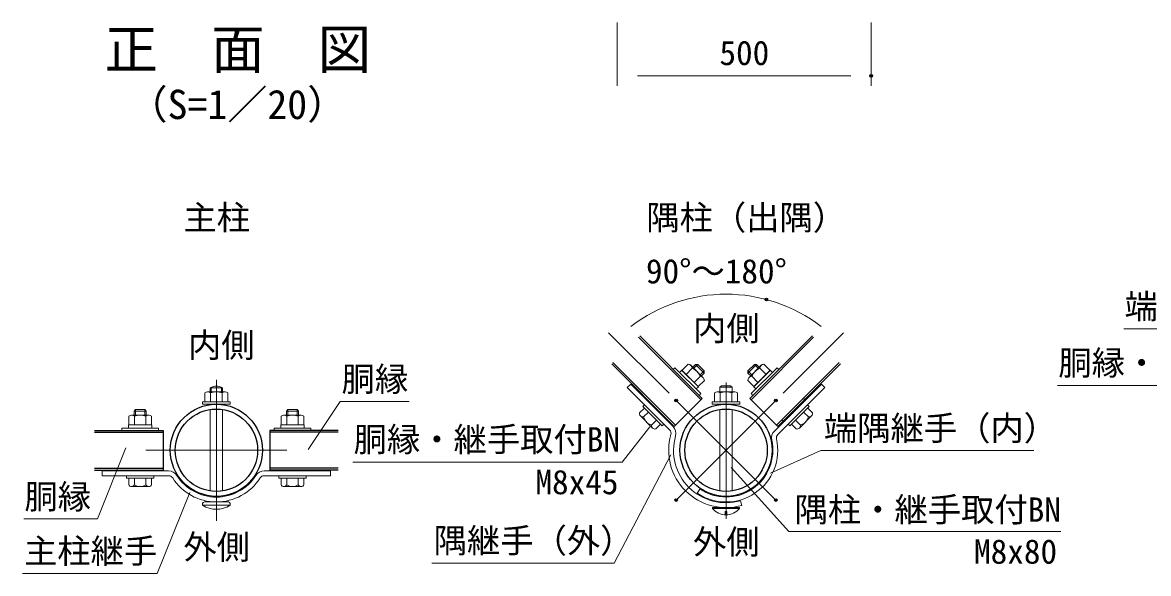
# Model space of a CAD drawing. Units: millimetres, scale not verified. Extents: x -4200 to 4200, y -2970 to 2970.
# Drawn here: x -2868 to -651, y -1613 to -528 of the extents above; entities that cross this region are included whole.
import ezdxf
from ezdxf.enums import TextEntityAlignment as Align

# ---------------------------------------------------------------- set-up
doc = ezdxf.new("R2010")
doc.units = ezdxf.units.MM
doc.header["$LTSCALE"] = 10
doc.header["$PDMODE"] = 32
doc.header["$PDSIZE"] = 5
doc.linetypes.add('USER1', pattern=[50.8, 31.75, -6.35, 6.35, -6.35])
for name, color, linetype, lineweight in [('0-0_D-BMK', 2, 'USER1', 13), ('0-1_D-TTL-TXT', 7, 'Continuous', 25), ('0-2_D-STR-TXT', 7, 'Continuous', 13), ('0-3_D-STR-DIM', 7, 'Continuous', 13), ('0-4_D-STR1', 1, 'Continuous', 25), ('0-5_D-STR3', 3, 'Continuous', 13), ('0-8_Defpoints', 8, 'Continuous', 25)]:
    doc.layers.add(name, color=color, linetype=linetype, lineweight=lineweight)
doc.styles.add('ＭＳ ゴシック', font='')
doc.styles.get('ＭＳ ゴシック').set_extended_font_data('MS Gothic')

msp = doc.modelspace()

# ---------------------------------------------------------------- linework, layer by layer
at = {"layer": '0-0_D-BMK'}
for p, q in [((-2486.62, -1231.29), (-2486.62, -1508.8)), ((-1482.89, -1236.39), (-1482.89, -1504.89)), ((-1581, -1271.92), (-1384.77, -1468.15)), ((-1384.77, -1271.92), (-1581, -1468.15)), ((-2625.38, -1370.05), (-2347.87, -1370.05))]:
    msp.add_line(p, q, dxfattribs=at)
at = {"layer": '0-2_D-STR-TXT'}
for p, q in [((-699.64, -1130.9), (-277.65, -1130.9)), ((-829.76, -1242.78), (-299.23, -1242.78)), ((-2242.58, -1273.82), (-2305.95, -1368.27)), ((-2242.58, -1273.82), (-2106.66, -1273.82)), ((-1687.11, -1393.43), (-1632.7, -1324.01)), ((-2720.7, -1504.8), (-2664.7, -1365.25)), ((-1296.31, -1370.81), (-1395.44, -1415.23)), ((-1296.31, -1370.81), (-876.86, -1370.81)), ((-2217.64, -1393.43), (-1687.11, -1393.43)), ((-1703.29, -1592.2), (-1591.68, -1378.73)), ((-1359.45, -1530.29), (-1472.92, -1403.78)), ((-2603.16, -1612.73), (-2538.66, -1453.02)), ((-2866.12, -1504.8), (-2720.7, -1504.8)), ((-1359.45, -1530.29), (-823.31, -1530.29)), ((-2062.28, -1592.2), (-1703.29, -1592.2)), ((-2603.16, -1612.73), (-2868.4, -1612.73))]:
    msp.add_line(p, q, dxfattribs=at)
at = {"layer": '0-3_D-STR-DIM'}
for p, q in [((-1697.01, -527.55), (-1697.01, -652.55)), ((-1197.01, -527.55), (-1197.01, -652.55)), ((-1657.01, -632.55), (-1237.01, -632.55)), ((-1595.14, -1257.78), (-1714.4, -1138.52)), ((-1370.63, -1257.78), (-1251.37, -1138.52))]:
    msp.add_line(p, q, dxfattribs=at)
msp.add_arc((-1482.89, -1370.04), 307.41, 52.46058, 127.53942, dxfattribs=at)
at = {"layer": '0-4_D-STR1'}
for p, q in [((-1655.45, -1147.41), (-1532.1, -1270.76)), ((-1652.9, -1144.87), (-1529.56, -1268.21)), ((-1312.87, -1144.87), (-1436.22, -1268.21)), ((-1310.33, -1147.41), (-1433.67, -1270.76)), ((-1708.06, -1200.02), (-1584.71, -1323.37)), ((-1705.51, -1197.48), (-1582.16, -1320.82)), ((-1260.26, -1197.48), (-1383.61, -1320.82)), ((-1257.72, -1200.02), (-1381.06, -1323.37)), ((-1529.56, -1268.21), (-1584.71, -1323.37)), ((-1436.22, -1268.21), (-1381.06, -1323.37)), ((-1330.58, -1267.79), (-1328.03, -1270.34)), ((-1373, -1310.22), (-1370.46, -1312.76)), ((-2726.31, -1331.05), (-2591.62, -1331.05)), ((-2726.31, -1334.65), (-2591.62, -1334.65)), ((-2591.62, -1331.05), (-2591.62, -1409.05)), ((-2246.94, -1331.05), (-2381.62, -1331.05)), ((-2381.62, -1331.05), (-2381.62, -1409.05)), ((-2246.94, -1334.65), (-2381.62, -1334.65)), ((-2726.31, -1405.45), (-2591.62, -1405.45)), ((-2726.31, -1409.05), (-2591.62, -1409.05)), ((-2246.94, -1405.45), (-2381.62, -1405.45)), ((-2246.94, -1409.05), (-2381.62, -1409.05))]:
    msp.add_line(p, q, dxfattribs=at)
for centre, radius in [((-2486.62, -1370.05), 90.75), ((-1482.89, -1370.04), 90.75), ((-2486.62, -1370.05), 81.15), ((-1482.89, -1370.04), 81.15)]:
    msp.add_circle(centre, radius, dxfattribs=at)
at = {"layer": '0-5_D-STR3'}
for p, q in [((-1586.83, -1210.94), (-1583.44, -1207.54)), ((-1586.83, -1210.94), (-1583.44, -1207.54)), ((-1586.83, -1210.94), (-1535.92, -1261.85)), ((-1583.44, -1207.54), (-1532.53, -1258.46)), ((-1574.32, -1216.67), (-1570.07, -1212.42)), ((-1570.07, -1212.42), (-1537.41, -1245.09)), ((-1569.65, -1212.85), (-1557.35, -1200.54)), ((-1537.83, -1244.67), (-1569.65, -1212.85)), ((-1561.69, -1220.8), (-1549.39, -1208.5)), ((-1527.69, -1227.23), (-1552.18, -1202.74)), ((-1548.44, -1206.48), (-1542.92, -1200.97)), ((-1546.31, -1208.61), (-1538.68, -1200.97)), ((-1525.95, -1213.7), (-1538.68, -1200.97)), ((-1533.59, -1221.33), (-1525.95, -1213.7)), ((-1531.47, -1223.45), (-1525.95, -1217.94)), ((-1525.95, -1217.94), (-1525.95, -1213.7)), ((-1427.1, -1200.97), (-1439.82, -1213.7)), ((-1432.19, -1221.33), (-1439.82, -1213.7)), ((-1434.31, -1223.45), (-1439.82, -1217.94)), ((-1413.57, -1202.71), (-1438.06, -1227.2)), ((-1433.25, -1258.46), (-1382.34, -1207.54)), ((-1429.85, -1261.85), (-1378.94, -1210.94)), ((-1428.37, -1245.09), (-1395.7, -1212.42)), ((-1396.13, -1212.85), (-1427.94, -1244.67)), ((-1419.46, -1208.61), (-1427.1, -1200.97)), ((-1422.85, -1200.97), (-1427.1, -1200.97)), ((-1417.34, -1206.48), (-1422.85, -1200.97)), ((-1404.08, -1220.8), (-1416.38, -1208.5)), ((-1396.13, -1212.85), (-1408.43, -1200.54)), ((-1391.46, -1216.67), (-1395.7, -1212.42)), ((-1378.94, -1210.94), (-1382.34, -1207.54)), ((-1378.94, -1210.94), (-1382.34, -1207.54)), ((-1670.62, -1239.58), (-1677.41, -1246.36)), ((-1587.2, -1323), (-1670.62, -1239.58)), ((-1545.78, -1236.71), (-1533.48, -1224.41)), ((-1537.83, -1244.67), (-1525.53, -1232.36)), ((-1427.94, -1244.67), (-1440.25, -1232.36)), ((-1419.99, -1236.71), (-1432.29, -1224.41)), ((-1387.7, -1332.13), (-1295.15, -1239.58)), ((-1288.36, -1246.36), (-1295.15, -1239.58)), ((-2509.12, -1274.5), (-2509.12, -1257.1)), ((-2503.96, -1255), (-2469.32, -1255)), ((-2498.62, -1255), (-2498.62, -1246.9)), ((-2498.62, -1246.9), (-2474.62, -1246.9)), ((-2497.87, -1274.5), (-2497.87, -1257.1)), ((-2496.59, -1255), (-2496.59, -1245.92)), ((-2476.65, -1255), (-2476.65, -1245.92)), ((-2475.37, -1274.5), (-2475.37, -1257.1)), ((-2474.62, -1255), (-2474.62, -1246.9)), ((-2464.12, -1274.5), (-2464.12, -1257.1)), ((-1593.99, -1329.79), (-1677.41, -1246.36)), ((-1541.65, -1249.33), (-1537.41, -1245.09)), ((-1535.92, -1261.85), (-1532.53, -1258.46)), ((-1535.92, -1261.85), (-1532.53, -1258.46)), ((-1505.37, -1274.49), (-1505.37, -1257.09)), ((-1500.21, -1254.99), (-1465.57, -1254.99)), ((-1494.89, -1245.99), (-1491.89, -1242.99)), ((-1494.89, -1254.99), (-1494.89, -1245.99)), ((-1494.12, -1274.49), (-1494.12, -1257.09)), ((-1491.89, -1242.99), (-1473.89, -1242.99)), ((-1471.62, -1274.49), (-1471.62, -1257.09)), ((-1470.89, -1254.99), (-1470.89, -1245.99)), ((-1460.37, -1274.49), (-1460.37, -1257.09)), ((-1429.85, -1261.85), (-1433.25, -1258.46)), ((-1429.85, -1261.85), (-1433.25, -1258.46)), ((-1424.13, -1249.33), (-1428.37, -1245.09)), ((-1380.91, -1338.92), (-1288.36, -1246.36)), ((-2513.62, -1279.3), (-2459.62, -1279.3)), ((-2463.52, -1274.5), (-2509.72, -1274.5)), ((-2509.12, -1274.5), (-2464.12, -1274.5)), ((-2459.62, -1274.5), (-2459.62, -1279.3)), ((-1608.68, -1321.88), (-1646.87, -1283.7)), ((-1633.5, -1276.7), (-1632.44, -1275.64)), ((-1601.68, -1308.52), (-1633.5, -1276.7)), ((-1625.55, -1284.65), (-1624.49, -1283.59)), ((-1509.89, -1274.49), (-1509.89, -1279.29)), ((-1509.89, -1279.29), (-1455.89, -1279.29)), ((-1505.37, -1274.49), (-1460.37, -1274.49)), ((-1318.91, -1283.7), (-1357.09, -1321.88)), ((-1340.23, -1284.65), (-1341.29, -1283.59)), ((-1332.27, -1276.7), (-1333.33, -1275.64)), ((-1322.3, -1280.31), (-1318.91, -1283.7)), ((-2659.12, -1320.25), (-2659.12, -1302.85)), ((-2619.29, -1300.75), (-2653.93, -1300.75)), ((-2648.62, -1300.75), (-2648.62, -1292.95)), ((-2647.87, -1320.25), (-2647.87, -1302.85)), ((-2627.62, -1289.95), (-2645.62, -1289.95)), ((-2645.62, -1300.75), (-2645.62, -1289.95)), ((-2624.62, -1292.95), (-2627.62, -1289.95)), ((-2627.62, -1300.75), (-2627.62, -1289.95)), ((-2625.37, -1320.25), (-2625.37, -1302.85)), ((-2624.62, -1300.75), (-2624.62, -1292.95)), ((-2614.12, -1320.25), (-2614.12, -1302.85)), ((-2498.62, -1289.79), (-2498.62, -1450.3)), ((-2474.62, -1289.79), (-2474.62, -1450.3)), ((-2359.12, -1320.25), (-2359.12, -1302.85)), ((-2353.96, -1300.75), (-2319.32, -1300.75)), ((-2348.62, -1292.95), (-2345.62, -1289.95)), ((-2348.62, -1300.75), (-2348.62, -1292.95)), ((-2347.87, -1320.25), (-2347.87, -1302.85)), ((-2345.62, -1289.95), (-2327.62, -1289.95)), ((-2345.62, -1300.75), (-2345.62, -1289.95)), ((-2327.62, -1300.75), (-2327.62, -1289.95)), ((-2325.37, -1320.25), (-2325.37, -1302.85)), ((-2324.62, -1300.75), (-2324.62, -1292.95)), ((-2314.12, -1320.25), (-2314.12, -1302.85)), ((-1653.06, -1296.26), (-1643.68, -1286.88)), ((-1627.5, -1326.4), (-1651.38, -1302.52)), ((-1645.12, -1304.2), (-1635.75, -1294.82)), ((-1611.86, -1318.7), (-1643.68, -1286.88)), ((-1609.64, -1300.56), (-1608.58, -1299.5)), ((-1601.68, -1308.52), (-1600.62, -1307.46)), ((-1494.89, -1450.3), (-1494.89, -1289.78)), ((-1470.89, -1450.3), (-1470.89, -1289.78)), ((-1364.09, -1308.52), (-1365.15, -1307.46)), ((-1356.14, -1300.56), (-1357.2, -1299.5)), ((-1314.39, -1302.52), (-1338.27, -1326.4)), ((-1320.65, -1304.2), (-1330.03, -1294.82)), ((-1312.72, -1296.26), (-1322.09, -1286.88)), ((-2672.62, -1326.25), (-2600.62, -1326.25)), ((-2672.62, -1331.05), (-2672.62, -1326.25)), ((-2672.62, -1331.05), (-2672.62, -1326.25)), ((-2659.72, -1320.25), (-2613.52, -1320.25)), ((-2659.72, -1326.25), (-2659.72, -1320.25)), ((-2614.12, -1320.25), (-2659.12, -1320.25)), ((-2613.52, -1326.25), (-2613.52, -1320.25)), ((-2600.62, -1331.05), (-2600.62, -1326.25)), ((-2600.62, -1331.05), (-2600.62, -1326.25)), ((-2372.62, -1326.25), (-2300.62, -1326.25)), ((-2372.62, -1331.05), (-2372.62, -1326.25)), ((-2372.62, -1331.05), (-2372.62, -1326.25)), ((-2313.52, -1320.25), (-2359.72, -1320.25)), ((-2359.72, -1326.25), (-2359.72, -1320.25)), ((-2359.12, -1320.25), (-2314.12, -1320.25)), ((-2313.52, -1326.25), (-2313.52, -1320.25)), ((-2300.62, -1331.05), (-2300.62, -1326.25)), ((-2300.62, -1331.05), (-2300.62, -1326.25)), ((-1629.18, -1320.14), (-1619.8, -1310.76)), ((-1621.24, -1328.08), (-1611.86, -1318.7)), ((-1605.29, -1318.49), (-1608.68, -1321.88)), ((-1360.49, -1318.49), (-1357.09, -1321.88)), ((-1344.53, -1328.08), (-1353.91, -1318.7)), ((-1336.6, -1320.14), (-1345.97, -1310.76)), ((-2672.62, -1331.05), (-2600.62, -1331.05)), ((-2372.62, -1331.05), (-2300.62, -1331.05)), ((-2580.74, -1410.55), (-2711.62, -1410.55)), ((-2711.62, -1410.55), (-2711.62, -1420.15)), ((-2659.12, -1410.55), (-2659.12, -1409.05)), ((-2659.12, -1410.55), (-2659.12, -1409.05)), ((-2659.12, -1410.55), (-2614.12, -1410.55)), ((-2614.12, -1410.55), (-2659.12, -1410.55)), ((-2647.87, -1410.55), (-2647.87, -1409.05)), ((-2647.87, -1410.55), (-2647.87, -1409.05)), ((-2625.37, -1410.55), (-2625.37, -1409.05)), ((-2625.37, -1410.55), (-2625.37, -1409.05)), ((-2614.12, -1410.55), (-2614.12, -1409.05)), ((-2614.12, -1410.55), (-2614.12, -1409.05)), ((-2392.51, -1410.55), (-2261.62, -1410.55)), ((-2359.12, -1410.55), (-2359.12, -1409.05)), ((-2359.12, -1410.55), (-2314.12, -1410.55)), ((-2347.87, -1410.55), (-2347.87, -1409.05)), ((-2325.37, -1410.55), (-2325.37, -1409.05)), ((-2314.12, -1410.55), (-2314.12, -1409.05)), ((-2261.62, -1410.55), (-2261.62, -1420.15)), ((-2580.74, -1420.15), (-2711.62, -1420.15)), ((-2663.62, -1420.15), (-2663.62, -1424.95)), ((-2663.62, -1424.95), (-2609.62, -1424.95)), ((-2659.12, -1438.2), (-2659.12, -1424.95)), ((-2659.12, -1424.95), (-2614.12, -1424.95)), ((-2647.9, -1438.2), (-2647.9, -1424.95)), ((-2625.35, -1438.2), (-2625.35, -1424.95)), ((-2614.12, -1438.2), (-2614.12, -1424.95)), ((-2392.51, -1420.15), (-2261.62, -1420.15)), ((-2363.62, -1420.15), (-2363.62, -1424.95)), ((-2363.62, -1424.95), (-2309.62, -1424.95)), ((-2359.12, -1438.2), (-2359.12, -1424.95)), ((-2359.12, -1424.95), (-2314.12, -1424.95)), ((-2347.9, -1438.2), (-2347.9, -1424.95)), ((-2325.35, -1438.2), (-2325.35, -1424.95)), ((-2314.12, -1438.2), (-2314.12, -1424.95)), ((-2653.51, -1441.45), (-2619.74, -1441.45)), ((-2353.51, -1441.45), (-2319.74, -1441.45)), ((-1534.53, -1446.48), (-1539.9, -1454.43)), ((-2513.62, -1478.5), (-2513.62, -1475.2)), ((-2513.62, -1478.5), (-2459.62, -1478.5)), ((-2510.32, -1471.9), (-2462.92, -1471.9)), ((-2459.62, -1478.5), (-2459.62, -1475.2)), ((-1509.59, -1482.99), (-1456.19, -1482.99)), ((-1509.59, -1484.49), (-1509.59, -1482.99)), ((-1509.59, -1484.49), (-1456.19, -1484.49)), ((-1494.89, -1482.99), (-1470.89, -1482.99)), ((-1456.19, -1484.49), (-1456.19, -1482.99)), ((-1451.75, -1478.61), (-1454.39, -1469.38)), ((-1484.57, -1497.35), (-1484.57, -1490.9)), ((-1484.57, -1490.9), (-1481.02, -1490.9)), ((-1481.02, -1497.34), (-1481.02, -1490.9))]:
    msp.add_line(p, q, dxfattribs=at)
for points in [[(-1525.95, -1217.94), (-1542.92, -1200.97), (-1538.68, -1200.97)], [(-1422.85, -1200.97), (-1439.82, -1217.94), (-1439.82, -1213.7)], [(-1494.89, -1245.99), (-1470.89, -1245.99), (-1473.89, -1242.99)], [(-2459.62, -1274.5), (-2513.62, -1274.5), (-2513.62, -1279.3)], [(-1605.29, -1318.49), (-1643.47, -1280.31), (-1646.87, -1283.7)], [(-1509.89, -1274.49), (-1455.89, -1274.49), (-1455.89, -1279.29)], [(-2624.62, -1292.95), (-2648.62, -1292.95), (-2645.62, -1289.95)], [(-2348.62, -1292.95), (-2324.62, -1292.95), (-2327.62, -1289.95)], [(-2663.62, -1420.15), (-2609.62, -1420.15), (-2609.62, -1424.95)], [(-2363.62, -1420.15), (-2309.62, -1420.15), (-2309.62, -1424.95)]]:
    msp.add_lwpolyline(points, dxfattribs=at)
for centre, radius, start, end in [((-1557.92, -1209.08), 8.55, 3.86505, 86.13495), ((-1562, -1237.02), 31.18, 23.85295, 66.14705), ((-1403.77, -1237.02), 31.18, 113.85295, 156.14705), ((-1407.86, -1209.07), 8.55, 93.83491, 176.16509), ((-1534.05, -1232.94), 8.55, 3.83491, 86.16509), ((-1431.72, -1232.94), 8.55, 93.86505, 176.13495), ((-2503.5, -1263.53), 8.55, 48.83491, 131.16509), ((-2486.62, -1269.4), 25.5, 61.92751, 118.07249), ((-2486.62, -1286.18), 31.18, 68.85295, 111.14705), ((-2469.75, -1263.54), 8.55, 48.86505, 131.13495), ((-1499.75, -1263.52), 8.55, 48.83491, 131.16509), ((-1482.87, -1286.17), 31.18, 68.85295, 111.14705), ((-1466, -1263.53), 8.55, 48.86505, 131.13495), ((-2653.5, -1309.29), 8.55, 48.86505, 131.13495), ((-2636.62, -1331.93), 31.18, 68.85295, 111.14705), ((-2619.75, -1309.28), 8.55, 48.83491, 131.16509), ((-2353.5, -1309.28), 8.55, 48.83491, 131.16509), ((-2336.62, -1331.93), 31.18, 68.85295, 111.14705), ((-2319.75, -1309.29), 8.55, 48.86505, 131.13495), ((-1646.8, -1297.94), 6.48, 165, 285), ((-1624.42, -1299.44), 21.24, 192.93138, 257.06862), ((-1341.35, -1299.44), 21.24, 282.93138, 347.06862), ((-1318.97, -1297.94), 6.48, 255, 15), ((-1622.92, -1321.82), 6.48, 165, 285), ((-1600.78, -1336.57), 9.6, 344.15331, 45), ((-1600.78, -1336.57), 19.2, 344.15331, 45), ((-1342.86, -1321.82), 6.48, 255, 15), ((-1482.89, -1370.04), 112.95, 164.15331, 286.00321), ((-1482.89, -1370.04), 103.35, 164.15331, 286.00321), ((-1482.89, -1370.04), 101.85, 235.95712, 12.61089), ((-1482.89, -1370.04), 92.25, 235.95712, 12.61089), ((-1374.13, -1345.71), 19.2, 135, 192.61089), ((-1374.13, -1345.71), 9.6, 135, 192.61089), ((-2580.74, -1429.75), 19.2, 32.38911, 90), ((-2392.51, -1429.75), 19.2, 90, 147.61089), ((-2653.51, -1434.96), 6.48, 210, 330), ((-2636.62, -1420.21), 21.24, 237.93138, 302.06862), ((-2619.74, -1434.96), 6.48, 210, 330), ((-2580.74, -1429.75), 9.6, 32.38911, 90), ((-2486.62, -1370.05), 101.85, 212.38911, 270), ((-2486.62, -1370.05), 92.25, 212.38911, 270), ((-2486.62, -1370.05), 92.25, 270, 327.61089), ((-2486.62, -1370.05), 101.85, 270, 327.61089), ((-2392.51, -1429.75), 9.6, 90, 147.61089), ((-2353.51, -1434.96), 6.48, 210, 330), ((-2336.62, -1420.21), 21.24, 237.93138, 302.06862), ((-2319.74, -1434.96), 6.48, 210, 330), ((-2510.32, -1475.2), 3.3, 90, 180), ((-2486.62, -1435.66), 50.63, 237.77316, 302.22684), ((-2462.92, -1475.2), 3.3, 0, 90), ((-1482.89, -1463.31), 34.08, 218.42534, 321.57466)]:
    msp.add_arc(centre, radius, start, end, dxfattribs=at)
at = {"layer": '0-8_Defpoints'}
for p in [(-1197.01, -632.55), (-1403.32, -1073.1), (-1581, -1271.92), (-1384.77, -1271.92), (-1581, -1468.15), (-1384.77, -1468.15)]:
    msp.add_point(p, dxfattribs=at)

# ---------------------------------------------------------------- texts
at = {"layer": '0-1_D-TTL-TXT', "style": 'ＭＳ ゴシック'}
for s, height, p in [('正\u3000面\u3000図', 76.98, (-2706.9, -641.81)), ('（S=1／20）', 57.7, (-2661.42, -735.01))]:
    msp.add_text(s, height=height, dxfattribs=at).set_placement(p, align=Align.BOTTOM_LEFT)
at = {"layer": '0-2_D-STR-TXT', "style": 'ＭＳ ゴシック'}
for s, p in [('主柱', (-2551.6, -950.17)), ('隅柱（出隅）', (-1639.95, -950.17)), ('端隅継手（内）', (-698.06, -1125.13)), ('内側', (-1547.86, -1168.55)), ('内側', (-2542.52, -1201.45)), ('胴縁・継手取付BN', (-828.44, -1236.43)), ('胴縁', (-2240.02, -1268.3)), ('端隅継手（内）', (-1290.11, -1365.04)), ('胴縁・継手取付BN', (-2216.32, -1387.08)), ('M8x45', (-1858.24, -1471.08)), ('胴縁', (-2864.69, -1499.94)), ('隅柱・継手取付BN', (-1347.9, -1525.42)), ('外側', (-2551.6, -1598.97)), ('隅継手（外）', (-2058.7, -1586.43)), ('外側', (-1547.86, -1588.97)), ('主柱継手', (-2865.53, -1606.96)), ('M8x80', (-994.44, -1607.93))]:
    msp.add_text(s, height=48.09, dxfattribs=at).set_placement(p, align=Align.BOTTOM_LEFT)
at = {"layer": '0-3_D-STR-DIM', "style": 'ＭＳ ゴシック'}
for s, p in [('500', (-1495.88, -625.8)), ('90°～180°', (-1640.56, -1055.88))]:
    msp.add_text(s, height=48.09, dxfattribs=at).set_placement(p, align=Align.BOTTOM_LEFT)

doc.saveas('drawing.dxf')
